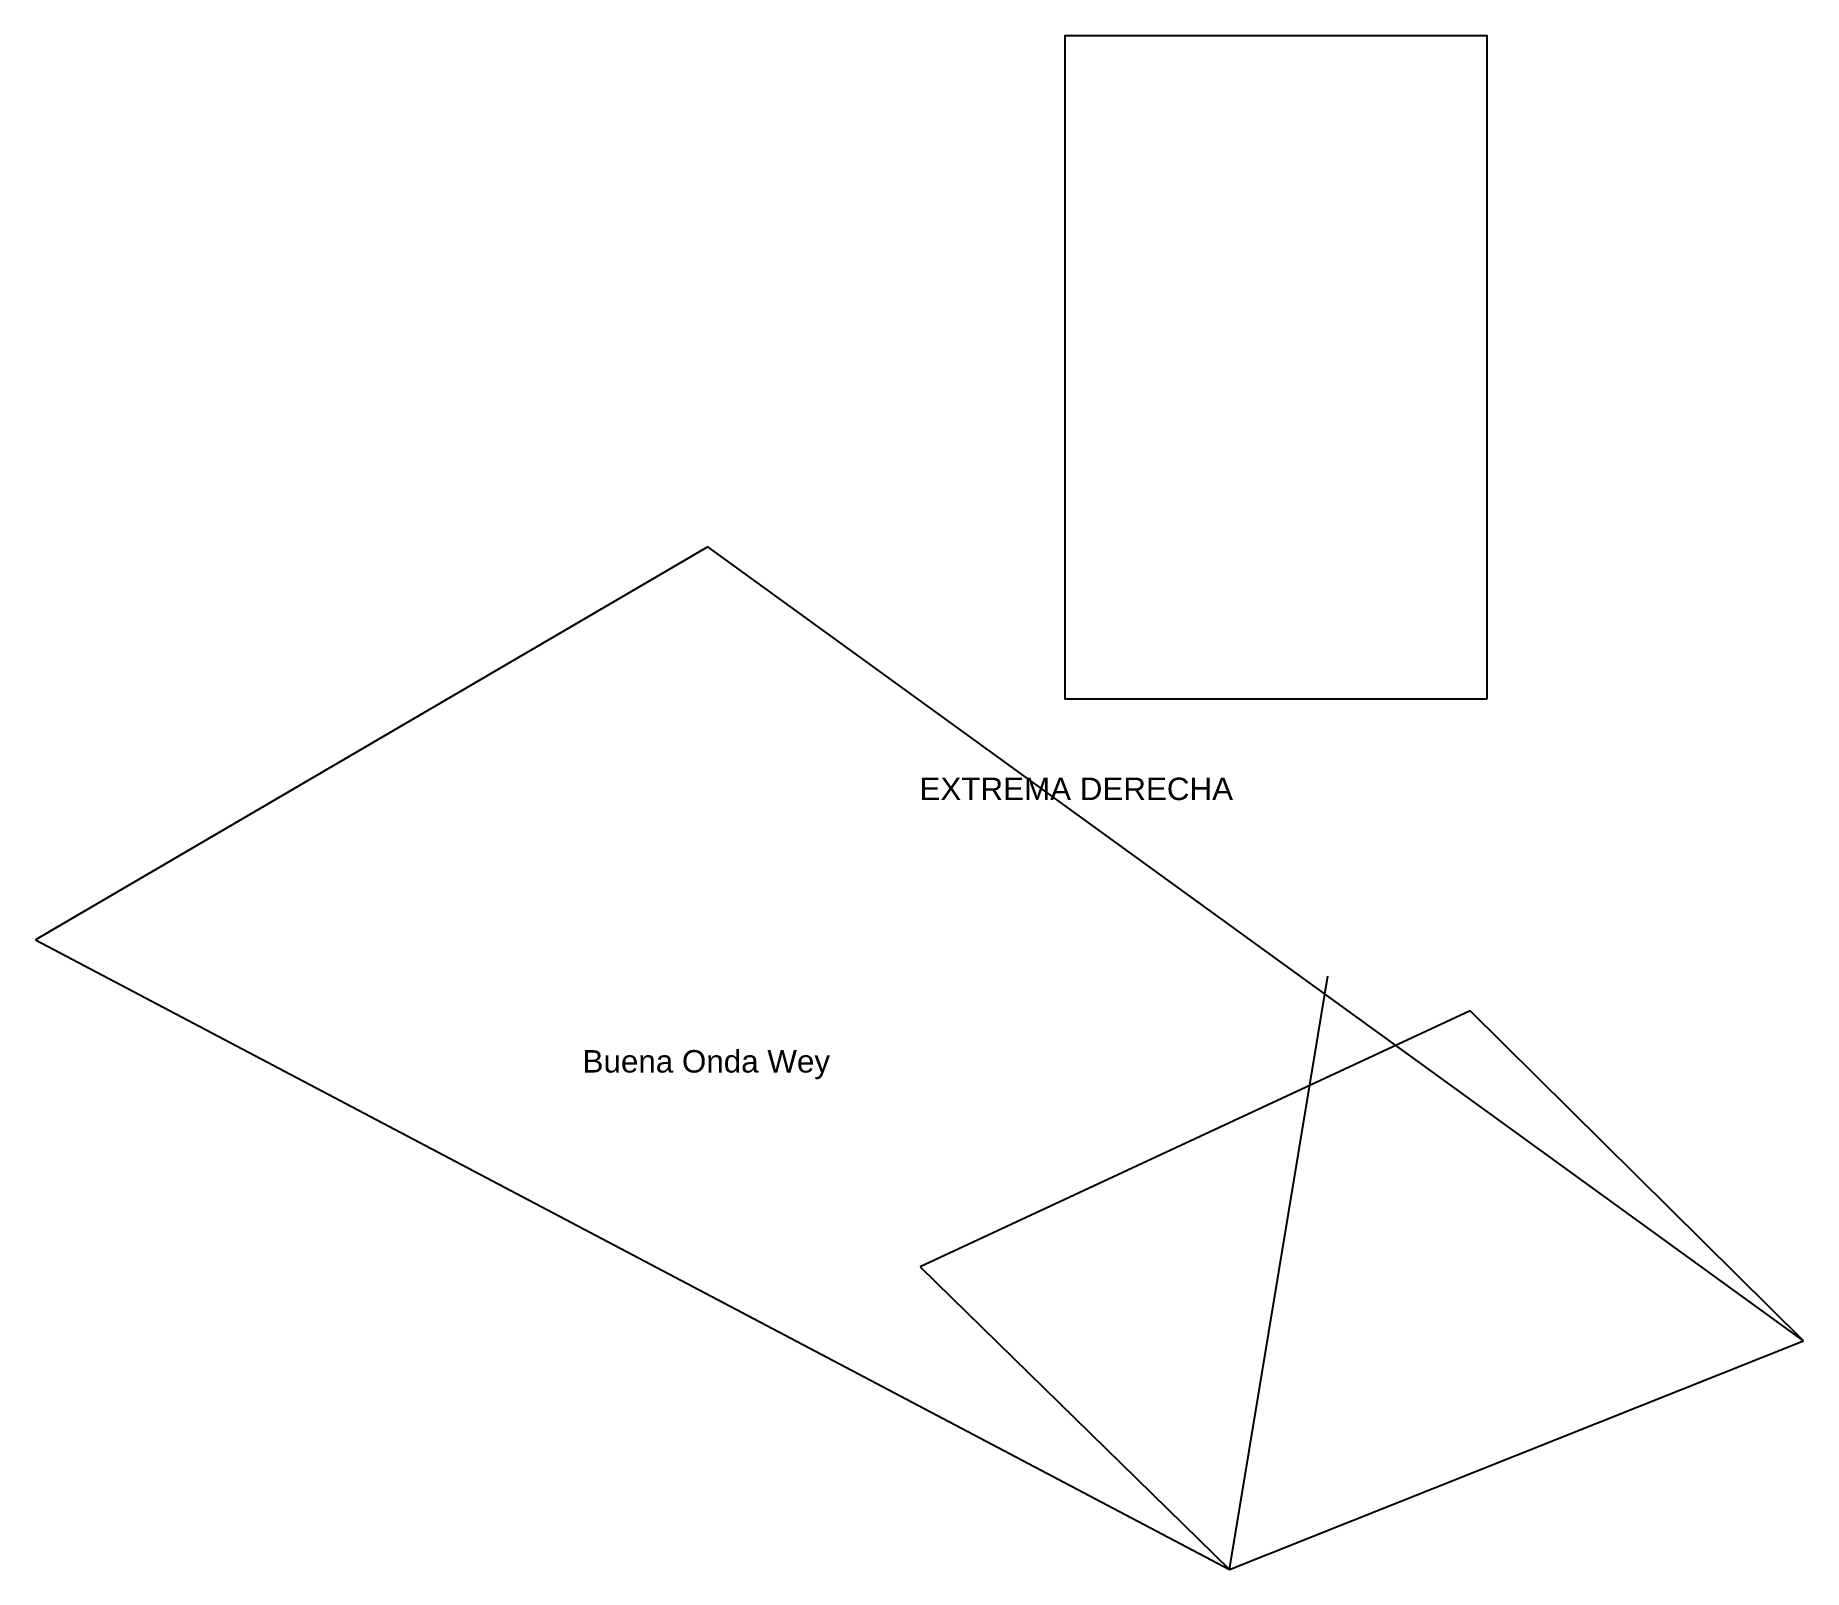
# Model space of a CAD drawing. Header units: inches. Extents: x -8.2 to 7.5, y 0.5 to 14.2.
import ezdxf

# ---------------------------------------------------------------- set-up
doc = ezdxf.new("R2010")
doc.units = ezdxf.units.IN
doc.header["$MEASUREMENT"] = 0
doc.layers.get('0').update_dxf_attribs({"true_color": 0xc2ced6})
doc.styles.get("Standard").update_dxf_attribs({"font": 'arial.ttf'})

msp = doc.modelspace()

# ---------------------------------------------------------------- linework, layer by layer
for p, q in [((-2.255, 9.622), (-8.248, 6.122)), ((7.508, 2.546, 2.127), (-2.255, 9.622)), ((-8.248, 6.122), (2.392, 0.509, 1.906)), ((2.392, 0.509, 1.906), (3.27, 5.796)), ((4.537, 5.488), (-0.363, 3.207)), ((7.508, 2.546), (4.537, 5.488)), ((-0.363, 3.207), (2.392, 0.509)), ((2.392, 0.509), (7.508, 2.546)), ((7.508, 2.546), (7.508, 2.546, 2.127)), ((2.392, 0.509), (2.392, 0.509, 1.906))]:
    msp.add_line(p, q)
msp.add_lwpolyline([(4.685, 8.264), (0.928, 8.264), (0.928, 14.18), (4.685, 14.18)], close=True)

# ---------------------------------------------------------------- texts
at = {"insert": (-0.37, 7.566, 7.172), "char_height": 0.2, "width": 3.01331, "attachment_point": 1}
msp.add_mtext('EXTREMA DERECHA', dxfattribs=at)
at = {"insert": (-3.372, 5.138), "char_height": 0.2, "attachment_point": 1}
msp.add_mtext_dynamic_manual_height_columns('Buena Onda Wey', width=3.16034, gutter_width=1, heights=[0], dxfattribs=at)

doc.saveas('drawing.dxf')
